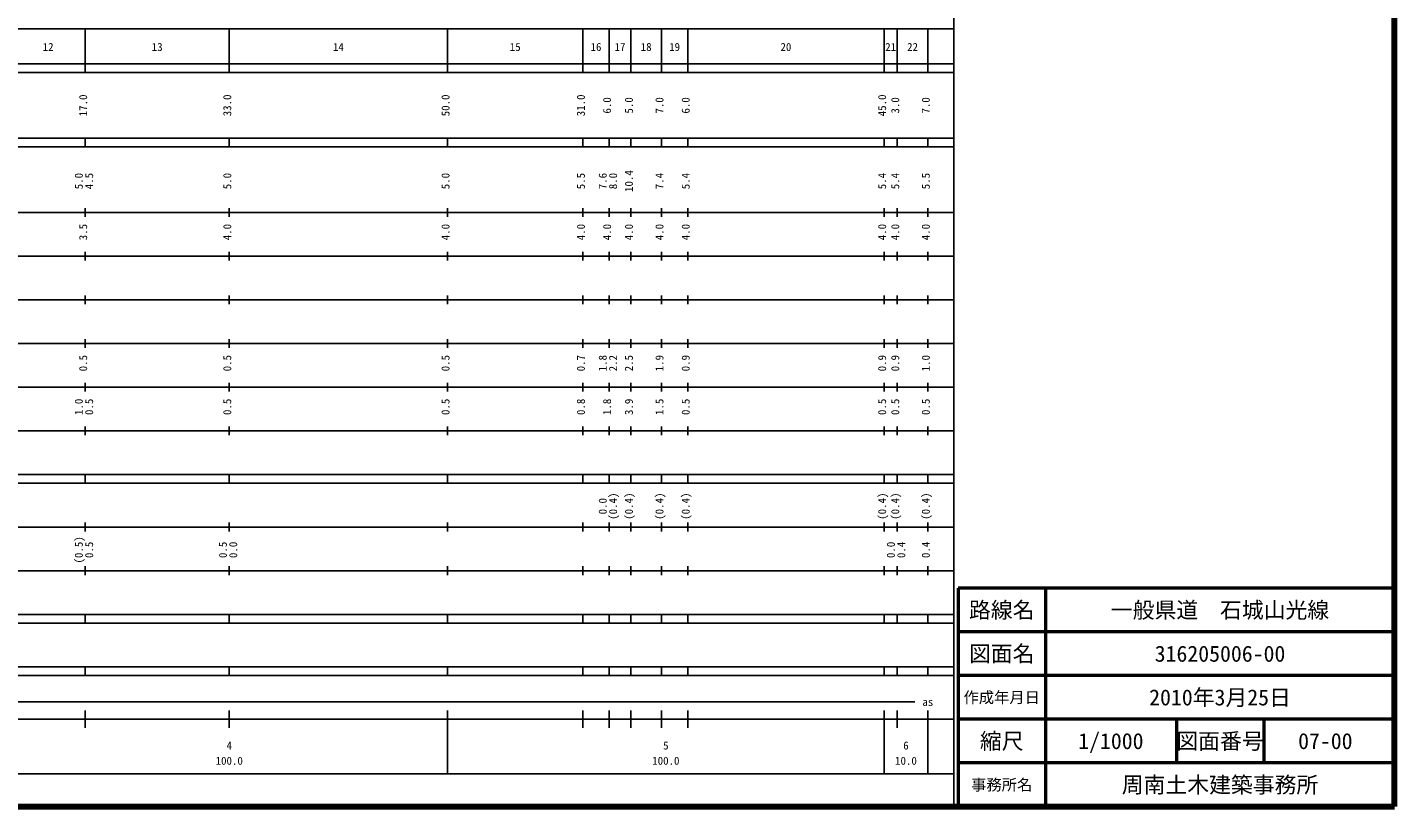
# Model space of a CAD drawing. Units: millimetres on the paper, enlarged 1000 times. Extents: x -17237738 to 680000, y -229053800 to 380000.
# Drawn here: x 366825 to 680000, y 20000 to 198357 of the extents above; entities that cross this region are included whole.
import ezdxf
from ezdxf.enums import TextEntityAlignment as Align

# ---------------------------------------------------------------- set-up
doc = ezdxf.new("R2010")
doc.units = ezdxf.units.MM
doc.header["$LTSCALE"] = 1000
for name, color, linetype, lineweight in [('M-TTL', 2, 'Continuous', 140), ('M-TTL-BAND', 7, 'Continuous', 25), ('M-TTL-FRAM', 2, 'Continuous', 50), ('M-TTL-LINE', 7, 'Continuous', 50)]:
    doc.layers.add(name, color=color, linetype=linetype, lineweight=lineweight)
doc.layers.add('M-TTL-TXT', color=7, linetype='Continuous')
doc.styles.add('ＭＳ ゴシック', font='')
doc.styles.get('ＭＳ ゴシック').set_extended_font_data('MS Gothic')

msp = doc.modelspace()

# ---------------------------------------------------------------- linework, layer by layer
at = {"layer": 'M-TTL'}
for p, q in [((680000, 20000), (680000, 380000)), ((40000, 20000), (680000, 20000))]:
    msp.add_line(p, q, dxfattribs=at)
at = {"layer": 'M-TTL-BAND'}
for p, q in [((579000, 20000), (579000, 370000)), ((63070, 198000), (579000, 198000)), ((380070, 188000), (380070, 198000)), ((413070, 188000), (413070, 198000)), ((463070, 188000), (463070, 198000)), ((494070, 188000), (494070, 198000)), ((500070, 188000), (500070, 198000)), ((505070, 188000), (505070, 198000)), ((512070, 188000), (512070, 198000)), ((518070, 188000), (518070, 198000)), ((563070, 188000), (563070, 198000)), ((566070, 188000), (566070, 198000)), ((573070, 188000), (573070, 198000)), ((40000, 190000), (579000, 190000)), ((40000, 188000), (579000, 188000)), ((40000, 173000), (579000, 173000)), ((380070, 171000), (380070, 173000)), ((413070, 171000), (413070, 173000)), ((463070, 171000), (463070, 173000)), ((494070, 171000), (494070, 173000)), ((500070, 171000), (500070, 173000)), ((505070, 171000), (505070, 173000)), ((512070, 171000), (512070, 173000)), ((518070, 171000), (518070, 173000)), ((563070, 171000), (563070, 173000)), ((566070, 171000), (566070, 173000)), ((573070, 171000), (573070, 173000)), ((40000, 171000), (579000, 171000)), ((380070, 155000), (380070, 157000)), ((413070, 155000), (413070, 157000)), ((463070, 155000), (463070, 157000)), ((494070, 155000), (494070, 157000)), ((500070, 155000), (500070, 157000)), ((505070, 155000), (505070, 157000)), ((512070, 155000), (512070, 157000)), ((518070, 155000), (518070, 157000)), ((563070, 155000), (563070, 157000)), ((566070, 155000), (566070, 157000)), ((573070, 155000), (573070, 157000)), ((40000, 156000), (579000, 156000)), ((46000, 146000), (579000, 146000)), ((380070, 145000), (380070, 147000)), ((413070, 145000), (413070, 147000)), ((463070, 145000), (463070, 147000)), ((494070, 145000), (494070, 147000)), ((500070, 145000), (500070, 147000)), ((505070, 145000), (505070, 147000)), ((512070, 145000), (512070, 147000)), ((518070, 145000), (518070, 147000)), ((563070, 145000), (563070, 147000)), ((566070, 145000), (566070, 147000)), ((573070, 145000), (573070, 147000)), ((52000, 136000), (579000, 136000)), ((380070, 135000), (380070, 137000)), ((413070, 135000), (413070, 137000)), ((463070, 135000), (463070, 137000)), ((494070, 135000), (494070, 137000)), ((500070, 135000), (500070, 137000)), ((505070, 135000), (505070, 137000)), ((512070, 135000), (512070, 137000)), ((518070, 135000), (518070, 137000)), ((563070, 135000), (563070, 137000)), ((566070, 135000), (566070, 137000)), ((573070, 135000), (573070, 137000)), ((46000, 126000), (579000, 126000)), ((380070, 125000), (380070, 127000)), ((413070, 125000), (413070, 127000)), ((463070, 125000), (463070, 127000)), ((494070, 125000), (494070, 127000)), ((500070, 125000), (500070, 127000)), ((505070, 125000), (505070, 127000)), ((512070, 125000), (512070, 127000)), ((518070, 125000), (518070, 127000)), ((563070, 125000), (563070, 127000)), ((566070, 125000), (566070, 127000)), ((573070, 125000), (573070, 127000)), ((52000, 116000), (579000, 116000)), ((380070, 115000), (380070, 117000)), ((413070, 115000), (413070, 117000)), ((463070, 115000), (463070, 117000)), ((494070, 115000), (494070, 117000)), ((500070, 115000), (500070, 117000)), ((505070, 115000), (505070, 117000)), ((512070, 115000), (512070, 117000)), ((518070, 115000), (518070, 117000)), ((563070, 115000), (563070, 117000)), ((566070, 115000), (566070, 117000)), ((573070, 115000), (573070, 117000)), ((380070, 105000), (380070, 107000)), ((413070, 105000), (413070, 107000)), ((463070, 105000), (463070, 107000)), ((494070, 105000), (494070, 107000)), ((500070, 105000), (500070, 107000)), ((505070, 105000), (505070, 107000)), ((512070, 105000), (512070, 107000)), ((518070, 105000), (518070, 107000)), ((563070, 105000), (563070, 107000)), ((566070, 105000), (566070, 107000)), ((573070, 105000), (573070, 107000)), ((46000, 106000), (579000, 106000)), ((40000, 96000), (579000, 96000)), ((40000, 94000), (579000, 94000)), ((380070, 94000), (380070, 96000)), ((413070, 94000), (413070, 96000)), ((463070, 94000), (463070, 96000)), ((494070, 94000), (494070, 96000)), ((500070, 94000), (500070, 96000)), ((505070, 94000), (505070, 96000)), ((512070, 94000), (512070, 96000)), ((518070, 94000), (518070, 96000)), ((563070, 94000), (563070, 96000)), ((566070, 94000), (566070, 96000)), ((573070, 94000), (573070, 96000)), ((380070, 83000), (380070, 85000)), ((413070, 83000), (413070, 85000)), ((463070, 83000), (463070, 85000)), ((494070, 83000), (494070, 85000)), ((500070, 83000), (500070, 85000)), ((505070, 83000), (505070, 85000)), ((512070, 83000), (512070, 85000)), ((518070, 83000), (518070, 85000)), ((563070, 83000), (563070, 85000)), ((566070, 83000), (566070, 85000)), ((573070, 83000), (573070, 85000)), ((49000, 84000), (579000, 84000)), ((40000, 74000), (579000, 74000)), ((380070, 73000), (380070, 75000)), ((413070, 73000), (413070, 75000)), ((463070, 73000), (463070, 75000)), ((494070, 73000), (494070, 75000)), ((500070, 73000), (500070, 75000)), ((505070, 73000), (505070, 75000)), ((512070, 73000), (512070, 75000)), ((518070, 73000), (518070, 75000)), ((563070, 73000), (563070, 75000)), ((566070, 73000), (566070, 75000)), ((573070, 73000), (573070, 75000)), ((40000, 64000), (579000, 64000)), ((380070, 62000), (380070, 64000)), ((413070, 62000), (413070, 64000)), ((463070, 62000), (463070, 64000)), ((494070, 62000), (494070, 64000)), ((500070, 62000), (500070, 64000)), ((505070, 62000), (505070, 64000)), ((512070, 62000), (512070, 64000)), ((518070, 62000), (518070, 64000)), ((563070, 62000), (563070, 64000)), ((566070, 62000), (566070, 64000)), ((573070, 62000), (573070, 64000)), ((40000, 62000), (579000, 62000)), ((40000, 52000), (579000, 52000)), ((380070, 50000), (380070, 52000)), ((413070, 50000), (413070, 52000)), ((463070, 50000), (463070, 52000)), ((494070, 50000), (494070, 52000)), ((500070, 50000), (500070, 52000)), ((505070, 50000), (505070, 52000)), ((512070, 50000), (512070, 52000)), ((518070, 50000), (518070, 52000)), ((563070, 50000), (563070, 52000)), ((566070, 50000), (566070, 52000)), ((573070, 50000), (573070, 52000)), ((40000, 50000), (579000, 50000)), ((66070, 44000), (570070, 44000)), ((380070, 38000), (380070, 42000)), ((413070, 38000), (413070, 42000)), ((463070, 27500), (463070, 42000)), ((494070, 38000), (494070, 42000)), ((500070, 38000), (500070, 42000)), ((505070, 38000), (505070, 42000)), ((512070, 38000), (512070, 42000)), ((518070, 38000), (518070, 42000)), ((563070, 27500), (563070, 42000)), ((566070, 38000), (566070, 42000)), ((573070, 27500), (573070, 42000)), ((40000, 40000), (579000, 40000)), ((63070, 27500), (579000, 27500))]:
    msp.add_line(p, q, dxfattribs=at)
at = {"layer": 'M-TTL-FRAM'}
for p, q in [((680000, 70000), (580000, 70000)), ((580000, 70000), (580000, 20000))]:
    msp.add_line(p, q, dxfattribs=at)
at = {"layer": 'M-TTL-LINE'}
for p, q in [((600000, 70000), (600000, 20000)), ((680000, 60000), (580000, 60000)), ((680000, 50000), (580000, 50000)), ((680000, 40000), (580000, 40000)), ((630000, 40000), (630000, 30000)), ((650000, 40000), (650000, 30000)), ((680000, 30000), (580000, 30000))]:
    msp.add_line(p, q, dxfattribs=at)

# ---------------------------------------------------------------- texts
at = {"layer": 'M-TTL-BAND', "style": 'ＭＳ ゴシック'}
for s, p in [('12', (371570, 192405)), ('13', (396570, 192405)), ('14', (438070, 192405)), ('15', (478570, 192405)), ('16', (497070, 192405)), ('17', (502570, 192405)), ('18', (508570, 192405)), ('19', (515070, 192405)), ('20', (540570, 192405)), ('21', (564570, 192405)), ('22', (569570, 192405)), ('as', (573070, 42500)), ('4', (413070, 32523)), ('5', (513070, 32523)), ('6', (568070, 32523)), ('100.0', (413070, 29033)), ('100.0', (513070, 29033)), ('10.0', (568070, 29033))]:
    msp.add_text(s, height=1833, dxfattribs=at).set_placement(p, align=Align.BOTTOM_CENTER)
for s, p in [('17.0', (381070, 180500)), ('33.0', (414070, 180500)), ('50.0', (464070, 180500)), ('31.0', (495070, 180500)), ('6.0', (501070, 180500)), ('5.0', (506070, 180500)), ('7.0', (513070, 180500)), ('6.0', (519070, 180500)), ('45.0', (564070, 180500)), ('3.0', (567070, 180500)), ('7.0', (574070, 180500)), ('5.0', (380070, 163174)), ('4.5', (382440, 163174)), ('5.0', (414070, 163174)), ('5.0', (464070, 163174)), ('5.5', (495070, 163174)), ('7.6', (500070, 163174)), ('8.0', (502440, 163174)), ('10.4', (506070, 163174)), ('7.4', (513070, 163174)), ('5.4', (519070, 163174)), ('5.4', (564070, 163174)), ('5.4', (567070, 163174)), ('5.5', (574070, 163174)), ('3.5', (381070, 151500)), ('4.0', (414070, 151500)), ('4.0', (464070, 151500)), ('4.0', (495070, 151500)), ('4.0', (501070, 151500)), ('4.0', (506070, 151500)), ('4.0', (513070, 151500)), ('4.0', (519070, 151500)), ('4.0', (564070, 151500)), ('4.0', (567070, 151500)), ('4.0', (574070, 151500)), ('0.5', (381070, 121500)), ('0.5', (414070, 121500)), ('0.5', (464070, 121500)), ('0.7', (495070, 121500)), ('1.8', (500070, 121500)), ('2.2', (502440, 121500)), ('2.5', (506070, 121500)), ('1.9', (513070, 121500)), ('0.9', (519070, 121500)), ('0.9', (564070, 121500)), ('0.9', (567070, 121500)), ('1.0', (574070, 121500)), ('1.0', (380070, 111500)), ('0.5', (382440, 111500)), ('0.5', (414070, 111500)), ('0.5', (464070, 111500)), ('0.8', (495070, 111500)), ('1.8', (501070, 111500)), ('3.9', (506070, 111500)), ('1.5', (513070, 111500)), ('0.5', (519070, 111500)), ('0.5', (564070, 111500)), ('0.5', (567070, 111500)), ('0.5', (574070, 111500)), ('(0.4)', (502440, 88764)), ('(0.4)', (506070, 88764)), ('(0.4)', (513070, 88764)), ('(0.4)', (519070, 88764)), ('(0.4)', (564070, 88764)), ('(0.4)', (567070, 88764)), ('(0.4)', (574070, 88764)), ('0.0', (500070, 88764)), ('(0.5)', (380070, 78764)), ('0.5', (382440, 78764)), ('0.5', (413070, 78764)), ('0.0', (415440, 78764)), ('0.0', (566070, 78764)), ('0.4', (568440, 78764)), ('0.4', (574070, 78764))]:
    msp.add_text(s, height=1833, rotation=90, dxfattribs=at).set_placement(p, align=Align.BOTTOM_CENTER)
at = {"layer": 'M-TTL-TXT', "style": 'ＭＳ ゴシック'}
for s, height, p in [('路線名', 3666, (590000, 65000)), ('路線名', 3666, (590000, 65000)), ('一般県道\u3000石城山光線', 3666, (640000, 65000)), ('図面名', 3666, (590000, 55000)), ('図面名', 3666, (590000, 55000)), ('316205006-00', 3666, (640000, 55000)), ('2010年3月25日', 3666, (640000, 45000)), ('作成年月日', 2566, (590000, 45000)), ('作成年月日', 2566, (590000, 45000)), ('縮尺', 3666, (590000, 35000)), ('縮尺', 3666, (590000, 35000)), ('1/1000', 3666, (615000, 35000)), ('図面番号', 3666, (640000, 35000)), ('図面番号', 3666, (640000, 35000)), ('07-00', 3666, (664125, 35000)), ('事務所名', 2566, (590000, 25000)), ('事務所名', 2566, (590000, 25000)), ('周南土木建築事務所', 3666, (640000, 25000))]:
    msp.add_text(s, height=height, dxfattribs=at).set_placement(p, align=Align.MIDDLE_CENTER)

doc.saveas('drawing.dxf')
